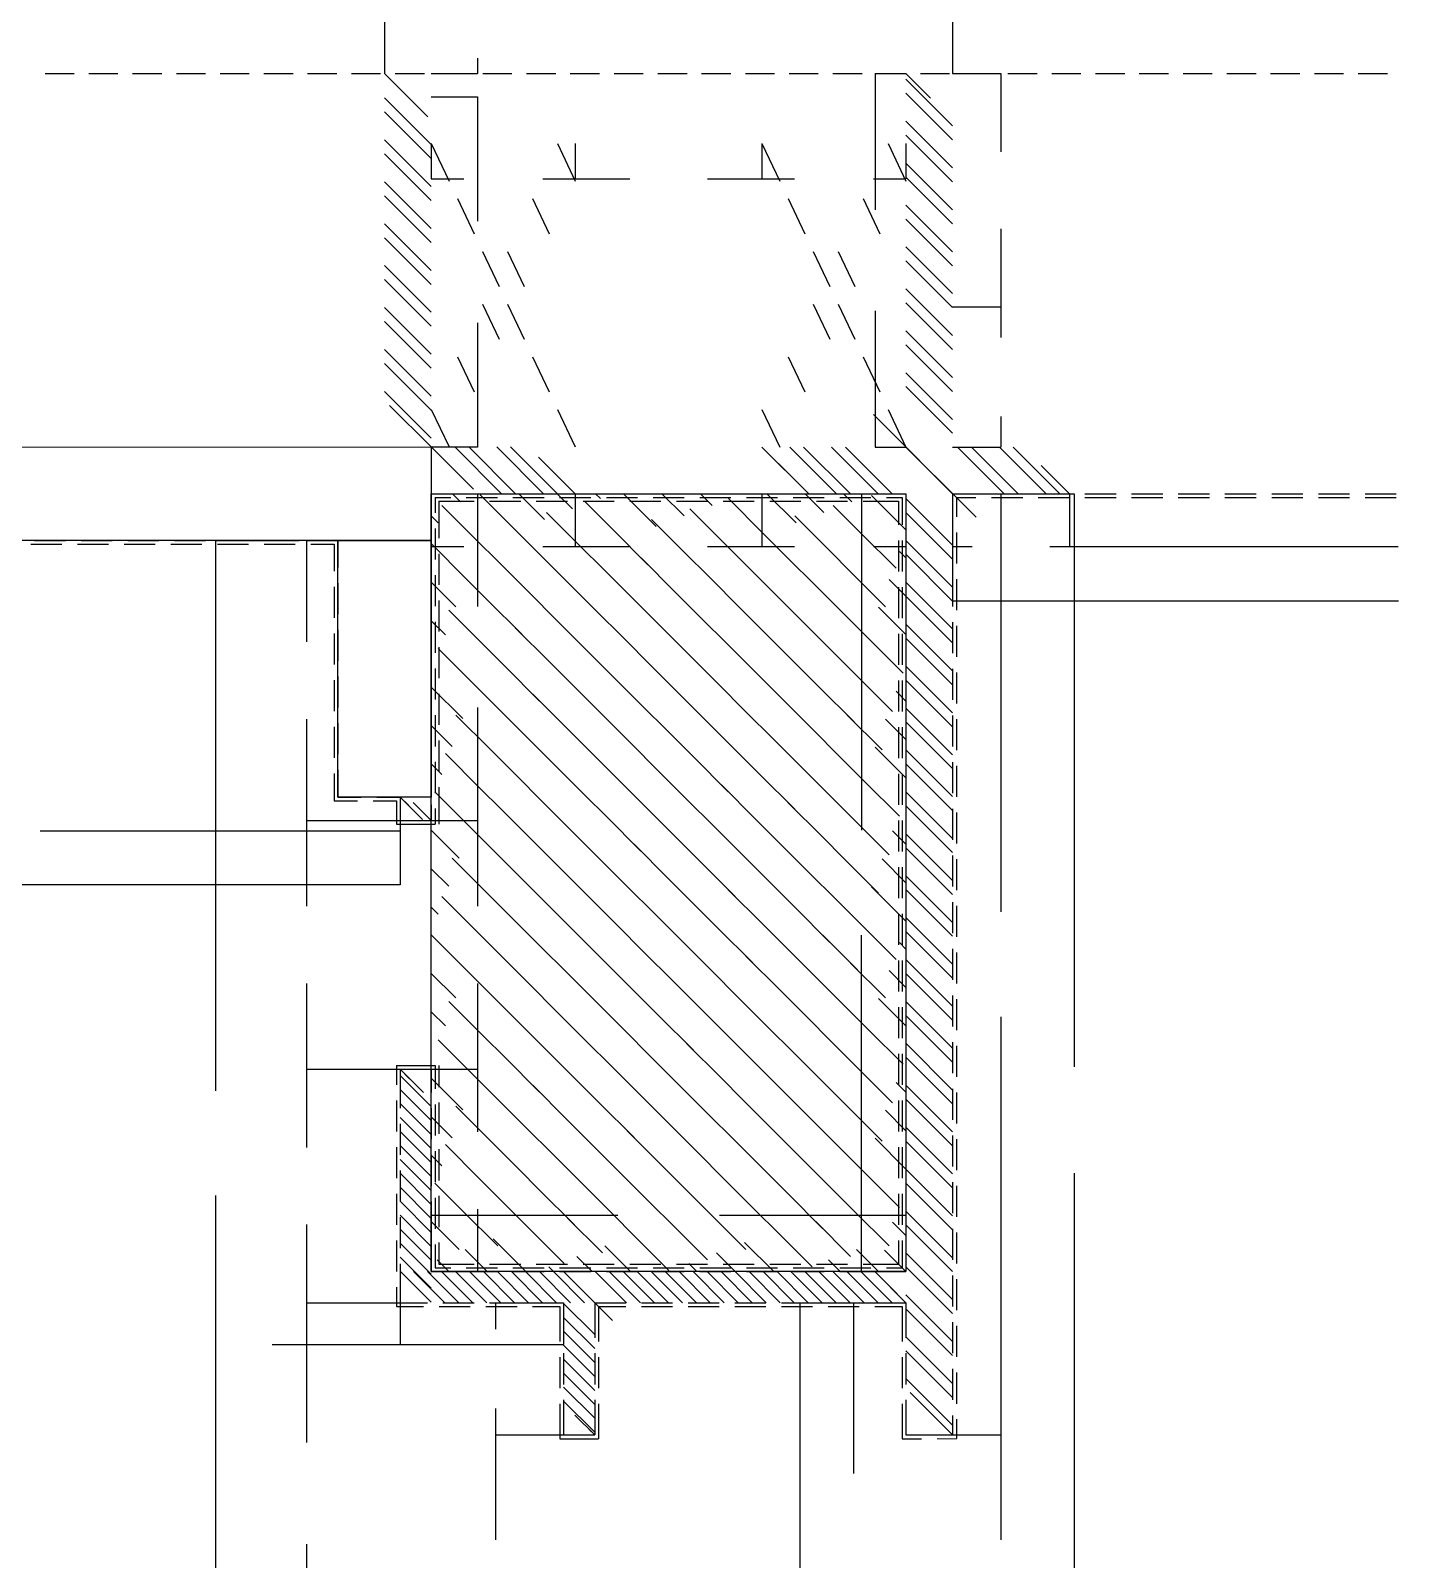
# Model space of a CAD drawing. Header units: metres. Extents: x -20.8 to 16.7, y -14.9 to 14.7.
# Drawn here: x -17.275 to -12.88, y 5.871 to 10.786 of the extents above; entities that cross this region are included whole.
import ezdxf

# ---------------------------------------------------------------- set-up
doc = ezdxf.new("R2010")
doc.units = ezdxf.units.M
doc.layers.add('CAD_PLAN_WALLS', color=8, linetype='Continuous')

msp = doc.modelspace()

# ---------------------------------------------------------------- linework, layer by layer
at = {"layer": 'CAD_PLAN_WALLS'}
for p, q in [((-16.1374, 14.5436), (-16.1375, 10.6475)), ((-16.1374, 14.5436), (-16.1375, 10.6475)), ((-14.312, 14.5436), (-14.3121, 10.6475)), ((-14.312, 14.5436), (-14.3121, 10.6475)), ((-15.8388, 10.6975), (-15.8388, 10.6475)), ((-17.2287, 10.6475), (-17.1349, 10.6475)), ((-17.088, 10.6475), (-16.9943, 10.6475)), ((-16.9474, 10.6475), (-16.8536, 10.6475)), ((-16.8067, 10.6475), (-16.7129, 10.6475)), ((-16.6661, 10.6475), (-16.5723, 10.6475)), ((-16.5254, 10.6475), (-16.4316, 10.6475)), ((-16.3848, 10.6475), (-16.291, 10.6475)), ((-16.2441, 10.6475), (-16.1503, 10.6475)), ((-16.1375, 10.6475), (-16.0439, 10.5539)), ((-16.1375, 10.6475), (-15.999, 10.5089)), ((-16.1034, 10.6475), (-16.0097, 10.6475)), ((-15.9875, 10.6475), (-15.8388, 10.6475)), ((-15.9628, 10.6475), (-15.869, 10.6475)), ((-15.8221, 10.6475), (-15.7284, 10.6475)), ((-15.6815, 10.6475), (-15.5877, 10.6475)), ((-15.5408, 10.6475), (-15.447, 10.6475)), ((-15.4002, 10.6475), (-15.3064, 10.6475)), ((-15.2595, 10.6475), (-15.1657, 10.6475)), ((-15.1188, 10.6474), (-15.0251, 10.6474)), ((-14.9782, 10.6474), (-14.8844, 10.6474)), ((-14.8375, 10.6474), (-14.7438, 10.6474)), ((-14.6969, 10.6474), (-14.6031, 10.6474)), ((-14.561, 10.6475), (-14.4622, 10.6475)), ((-14.5609, 10.6475), (-14.5609, 10.2099)), ((-14.5562, 10.6474), (-14.4625, 10.6474)), ((-14.4622, 10.6475), (-14.4286, 10.6139)), ((-14.4622, 10.6475), (-14.3837, 10.569)), ((-14.4622, 10.6293), (-14.3121, 10.4792)), ((-14.4156, 10.6474), (-14.3218, 10.6474)), ((-14.3121, 10.6475), (-14.1576, 10.6475)), ((-14.2749, 10.6474), (-14.1811, 10.6474)), ((-14.1576, 10.6475), (-14.1576, 10.3961)), ((-14.1343, 10.6474), (-14.0405, 10.6474)), ((-13.9936, 10.6474), (-13.8998, 10.6474)), ((-13.8529, 10.6474), (-13.7592, 10.6474)), ((-13.7123, 10.6474), (-13.6185, 10.6474)), ((-13.5716, 10.6474), (-13.4779, 10.6474)), ((-13.431, 10.6474), (-13.3372, 10.6474)), ((-13.2903, 10.6474), (-13.1965, 10.6474)), ((-13.1497, 10.6474), (-13.0559, 10.6474)), ((-13.009, 10.6474), (-12.9152, 10.6474)), ((-16.1375, 10.5692), (-15.9875, 10.4191)), ((-15.9875, 10.5725), (-15.8388, 10.5725)), ((-15.9875, 10.5725), (-15.8388, 10.5725)), ((-15.8388, 10.5726), (-15.8388, 10.1731)), ((-15.8388, 10.5725), (-15.8388, 10.5225)), ((-14.4622, 10.5843), (-14.3121, 10.4343)), ((-16.1375, 10.5242), (-15.9875, 10.3742)), ((-14.4622, 10.4945), (-14.3121, 10.3445)), ((-16.1375, 10.4344), (-15.9875, 10.2844)), ((-15.9875, 10.4225), (-15.9304, 10.302)), ((-15.9875, 10.4225), (-15.9875, 10.3096)), ((-15.5821, 10.4225), (-15.5249, 10.302)), ((-15.5249, 10.4225), (-15.5249, 10.3096)), ((-15.5249, 10.4225), (-15.5249, 10.3096)), ((-14.9248, 10.4225), (-14.8676, 10.302)), ((-14.9248, 10.4225), (-14.9248, 10.3095)), ((-14.9248, 10.4225), (-14.9248, 10.3095)), ((-14.5193, 10.4224), (-14.4622, 10.302)), ((-14.4622, 10.4496), (-14.3121, 10.2996)), ((-14.4622, 10.4224), (-14.4622, 10.3095)), ((-16.1375, 10.3895), (-15.9875, 10.2395)), ((-14.4622, 10.3598), (-14.3121, 10.2097)), ((-16.1375, 10.2997), (-15.9875, 10.1497)), ((-15.9876, 10.3096), (-15.8828, 10.3096)), ((-15.6296, 10.3096), (-15.5249, 10.3096)), ((-15.525, 10.3096), (-15.3493, 10.3096)), ((-15.1004, 10.3096), (-14.9247, 10.3096)), ((-14.9248, 10.3096), (-14.8201, 10.3096)), ((-14.5669, 10.3096), (-14.4621, 10.3096)), ((-14.4622, 10.3149), (-14.3121, 10.1648)), ((-16.1375, 10.2548), (-15.9875, 10.1047)), ((-15.9036, 10.2455), (-15.85, 10.1326)), ((-15.6624, 10.2455), (-15.6089, 10.1325)), ((-14.8408, 10.2455), (-14.7873, 10.1325)), ((-14.5997, 10.2455), (-14.5461, 10.1325)), ((-14.4622, 10.2251), (-14.3121, 10.075)), ((-14.4622, 10.1801), (-14.3121, 10.0301)), ((-16.1375, 10.165), (-15.9875, 10.0149)), ((-14.1576, 10.1487), (-14.1576, 9.8973)), ((-16.1375, 10.12), (-15.9875, 9.97)), ((-15.8232, 10.0761), (-15.7696, 9.9631)), ((-15.7428, 10.0761), (-15.6892, 9.9631)), ((-14.7605, 10.076), (-14.7069, 9.9631)), ((-14.6801, 10.076), (-14.6265, 9.9631)), ((-14.4622, 10.0903), (-14.3122, 9.9403)), ((-16.1376, 10.0302), (-15.9875, 9.8802)), ((-14.4622, 10.0454), (-14.3122, 9.8954)), ((-16.1376, 9.9853), (-15.9875, 9.8353)), ((-14.4622, 9.9556), (-14.3122, 9.8055)), ((-16.1376, 9.8955), (-15.9875, 9.7455)), ((-15.8232, 9.9066), (-15.7696, 9.7937)), ((-15.7428, 9.9066), (-15.6892, 9.7937)), ((-14.7605, 9.9066), (-14.7069, 9.7936)), ((-14.6801, 9.9066), (-14.6265, 9.7936)), ((-14.5609, 9.8848), (-14.561, 9.4472)), ((-14.4622, 9.9107), (-14.3122, 9.7606)), ((-14.3122, 9.8973), (-14.1576, 9.8973)), ((-14.3122, 9.8973), (-14.1576, 9.8973)), ((-14.1576, 9.8974), (-14.1576, 9.7987)), ((-16.1376, 9.8506), (-15.9875, 9.7005)), ((-15.8388, 9.8467), (-15.8388, 9.4472)), ((-14.4622, 9.8208), (-14.3122, 9.6708)), ((-16.1376, 9.7608), (-15.9875, 9.6107)), ((-15.9036, 9.7372), (-15.85, 9.6242)), ((-15.6625, 9.7372), (-15.6089, 9.6242)), ((-14.8408, 9.7372), (-14.7873, 9.6242)), ((-14.5997, 9.7372), (-14.5461, 9.6242)), ((-14.4622, 9.7759), (-14.3122, 9.6259)), ((-16.1376, 9.7158), (-15.9875, 9.5658)), ((-14.4622, 9.6861), (-14.3122, 9.5361)), ((-14.4622, 9.6412), (-14.3122, 9.4912)), ((-16.1376, 9.626), (-15.9875, 9.476)), ((-16.1214, 9.5811), (-15.9875, 9.4473)), ((-15.9875, 9.5677), (-15.9304, 9.4473)), ((-15.5821, 9.5677), (-15.5249, 9.4473)), ((-14.9248, 9.5677), (-14.8676, 9.4472)), ((-14.5663, 9.5514), (-14.3122, 9.2972)), ((-14.5193, 9.5677), (-14.4622, 9.4472)), ((-14.1577, 9.5458), (-14.1577, 9.4472)), ((-16.0315, 9.4913), (-15.9875, 9.4473)), ((-14.5214, 9.5065), (-14.3122, 9.2972)), ((-18.7381, 9.4473), (-15.9875, 9.4472)), ((-15.9875, 9.4473), (-15.8968, 9.3565)), ((-15.9875, 9.4473), (-15.8519, 9.3116)), ((-15.9875, 9.4473), (-15.8388, 9.4473)), ((-15.9875, 9.4472), (-15.9875, 9.1472)), ((-15.9121, 9.4473), (-15.7621, 9.2972)), ((-15.8672, 9.4473), (-15.7172, 9.2972)), ((-15.7774, 9.4473), (-15.6274, 9.2972)), ((-15.7325, 9.4473), (-15.5824, 9.2972)), ((-14.9248, 9.4472), (-14.8205, 9.343)), ((-14.9248, 9.4472), (-14.7756, 9.298)), ((-14.8358, 9.4472), (-14.6858, 9.2972)), ((-14.7909, 9.4472), (-14.6409, 9.2972)), ((-14.7011, 9.4472), (-14.5511, 9.2972)), ((-14.6562, 9.4472), (-14.5061, 9.2972)), ((-14.561, 9.4472), (-14.4622, 9.4472)), ((-14.4622, 9.4472), (-14.2816, 9.2666)), ((-14.4622, 9.4472), (-14.2367, 9.2217)), ((-14.3122, 9.4472), (-14.1576, 9.4472)), ((-14.2969, 9.4472), (-14.1469, 9.2972)), ((-14.252, 9.4472), (-14.1019, 9.2972)), ((-14.1621, 9.4472), (-14.0121, 9.2972)), ((-14.1172, 9.4472), (-13.9672, 9.2972)), ((-15.6426, 9.4149), (-15.5249, 9.2972)), ((-14.0274, 9.3875), (-13.9371, 9.2972)), ((-15.5977, 9.37), (-15.5249, 9.2972)), ((-13.9825, 9.3426), (-13.9371, 9.2972)), ((-15.9876, 6.7967), (-15.9875, 9.2972)), ((-15.9875, 9.2972), (-15.9875, 9.2472)), ((-15.9875, 9.2972), (-15.925, 9.2972)), ((-15.9875, 9.2972), (-15.9875, 9.1274)), ((-15.9875, 9.2972), (-15.8388, 9.2972)), ((-15.9875, 9.2972), (-14.4622, 9.2972)), ((-15.9199, 9.2972), (-15.8934, 9.2706)), ((-15.875, 9.2972), (-15.775, 9.2972)), ((-15.8388, 9.2973), (-15.8389, 8.9347)), ((-15.8301, 9.2931), (-15.7178, 9.1808)), ((-15.725, 9.2972), (-15.625, 9.2972)), ((-15.7066, 9.2972), (-15.6239, 9.2145)), ((-15.5831, 9.2972), (-15.5341, 9.2482)), ((-15.575, 9.2972), (-15.4749, 9.2972)), ((-15.5249, 9.2972), (-15.5249, 9.1274)), ((-15.5249, 9.2972), (-15.5249, 9.1274)), ((-15.4596, 9.2972), (-15.4442, 9.2819)), ((-15.4249, 9.2972), (-15.3249, 9.2972)), ((-15.3698, 9.2972), (-15.2646, 9.192)), ((-15.2749, 9.2972), (-15.1749, 9.2972)), ((-15.2463, 9.2972), (-15.1748, 9.2257)), ((-15.1249, 9.2972), (-15.0248, 9.2972)), ((-15.1228, 9.2972), (-15.085, 9.2594)), ((-14.9748, 9.2972), (-14.8748, 9.2972)), ((-14.9248, 9.2972), (-14.9248, 9.1274)), ((-14.9248, 9.2972), (-14.9248, 9.1274)), ((-14.9094, 9.2972), (-14.8155, 9.2033)), ((-14.8248, 9.2972), (-14.7248, 9.2972)), ((-14.7859, 9.2972), (-14.7257, 9.2369)), ((-14.6748, 9.2972), (-14.5747, 9.2972)), ((-14.6624, 9.2972), (-14.6358, 9.2706)), ((-14.6056, 9.2972), (-14.4622, 9.2972)), ((-14.6055, 9.2972), (-14.6055, 8.2158)), ((-14.5726, 9.2912), (-14.4622, 9.1808)), ((-14.5247, 9.2972), (-14.4622, 9.2972)), ((-14.4622, 9.2972), (-14.4623, 6.7966)), ((-14.4622, 9.2972), (-14.4622, 9.1972)), ((-14.4622, 9.2972), (-14.4622, 9.1274)), ((-14.3122, 9.2972), (-14.3122, 9.2347)), ((-14.3122, 9.2972), (-14.2372, 9.2972)), ((-14.3122, 9.2972), (-14.3122, 8.9524)), ((-14.3122, 9.2972), (-14.3122, 9.1274)), ((-14.3122, 9.2972), (-14.1576, 9.2972)), ((-14.3122, 9.2972), (-13.9212, 9.2972)), ((-14.1871, 9.2972), (-14.0871, 9.2972)), ((-14.1577, 9.2972), (-14.1577, 7.9528)), ((-14.0371, 9.2972), (-13.9371, 9.2972)), ((-13.9371, 9.2972), (-13.9371, 9.1274)), ((-13.9371, 9.2972), (-13.9371, 9.1274)), ((-13.9213, 9.2972), (-13.9213, 7.455)), ((-13.8871, 9.2972), (-13.7871, 9.2972)), ((-13.737, 9.2972), (-13.637, 9.2972)), ((-13.587, 9.2972), (-13.487, 9.2972)), ((-13.437, 9.2972), (-13.337, 9.2972)), ((-13.2869, 9.2972), (-13.1869, 9.2972)), ((-13.1369, 9.2972), (-13.0369, 9.2972)), ((-12.9869, 9.2972), (-12.8869, 9.2972)), ((-15.9755, 9.2852), (-15.9755, 9.2352)), ((-15.9755, 9.2852), (-15.925, 9.2852)), ((-15.9755, 9.2852), (-15.925, 9.2852)), ((-15.9755, 9.2852), (-15.9755, 9.2352)), ((-15.9635, 9.2732), (-15.85, 9.2732)), ((-15.9635, 9.2732), (-15.9635, 9.1542)), ((-15.9536, 9.2594), (-15.8413, 9.1471)), ((-15.875, 9.2852), (-15.775, 9.2852)), ((-15.875, 9.2852), (-15.775, 9.2852)), ((-15.8, 9.2732), (-15.7, 9.2732)), ((-15.725, 9.2852), (-15.625, 9.2852)), ((-15.725, 9.2852), (-15.625, 9.2852)), ((-15.65, 9.2732), (-15.5499, 9.2732)), ((-15.575, 9.2852), (-15.4749, 9.2852)), ((-15.575, 9.2852), (-15.4749, 9.2852)), ((-15.4999, 9.2732), (-15.3999, 9.2732)), ((-15.4933, 9.2706), (-15.381, 9.1584)), ((-15.4249, 9.2852), (-15.3249, 9.2852)), ((-15.4249, 9.2852), (-15.3249, 9.2852)), ((-15.3499, 9.2732), (-15.2499, 9.2732)), ((-15.2749, 9.2852), (-15.1749, 9.2852)), ((-15.2749, 9.2852), (-15.1749, 9.2852)), ((-15.1999, 9.2732), (-15.0998, 9.2732)), ((-15.1565, 9.2482), (-15.0442, 9.1359)), ((-15.1249, 9.2852), (-15.0248, 9.2852)), ((-15.1249, 9.2852), (-15.0248, 9.2852)), ((-15.0498, 9.2732), (-14.9498, 9.2732)), ((-15.0329, 9.2819), (-14.9207, 9.1696)), ((-14.9748, 9.2852), (-14.8748, 9.2852)), ((-14.9748, 9.2852), (-14.8748, 9.2852)), ((-14.8998, 9.2732), (-14.7998, 9.2732)), ((-14.8248, 9.2852), (-14.7248, 9.2852)), ((-14.8248, 9.2852), (-14.7248, 9.2852)), ((-14.7498, 9.2732), (-14.6497, 9.2732)), ((-14.6961, 9.2594), (-14.5838, 9.1471)), ((-14.6748, 9.2852), (-14.5747, 9.2852)), ((-14.6748, 9.2852), (-14.5747, 9.2852)), ((-14.5997, 9.2732), (-14.4862, 9.2732)), ((-14.5247, 9.2852), (-14.4742, 9.2852)), ((-14.5247, 9.2852), (-14.4742, 9.2852)), ((-14.4862, 9.2732), (-14.4862, 9.1972)), ((-14.4742, 9.2852), (-14.4742, 9.1972)), ((-14.4742, 9.2852), (-14.4742, 9.1972)), ((-14.4622, 9.2819), (-14.3122, 9.1319)), ((-14.3002, 9.2852), (-14.2372, 9.2852)), ((-14.3002, 9.2852), (-14.3002, 9.2228)), ((-14.1871, 9.2852), (-14.0871, 9.2852)), ((-14.0371, 9.2852), (-13.9371, 9.2852)), ((-13.8871, 9.2852), (-13.7871, 9.2852)), ((-13.737, 9.2852), (-13.637, 9.2852)), ((-13.587, 9.2852), (-13.487, 9.2852)), ((-13.437, 9.2852), (-13.337, 9.2852)), ((-13.2869, 9.2852), (-13.1869, 9.2852)), ((-13.1369, 9.2852), (-13.0369, 9.2852)), ((-12.9869, 9.2852), (-12.8869, 9.2851)), ((-15.9875, 9.2257), (-15.9649, 9.2031)), ((-15.9875, 9.1972), (-15.9875, 9.0972)), ((-15.7403, 9.2033), (-15.628, 9.091)), ((-15.6168, 9.237), (-15.5045, 9.1247)), ((-15.28, 9.2145), (-15.1677, 9.1022)), ((-14.9431, 9.192), (-14.8308, 9.0797)), ((-14.8196, 9.2257), (-14.7073, 9.1134)), ((-14.4622, 9.237), (-14.3122, 9.087)), ((-15.9875, 9.1472), (-18.7381, 9.1472)), ((-17.2628, 9.1472), (-17.1628, 9.1472)), ((-17.1128, 9.1472), (-17.0128, 9.1472)), ((-16.9628, 9.1472), (-16.8627, 9.1472)), ((-16.8127, 9.1472), (-16.7127, 9.1472)), ((-16.6806, 9.1472), (-16.4876, 9.1472)), ((-16.6805, 9.1472), (-16.6806, 7.3777)), ((-16.6627, 9.1472), (-16.5627, 9.1472)), ((-16.5127, 9.1472), (-16.4126, 9.1472)), ((-16.3889, 9.1473), (-16.3889, 8.8213)), ((-16.3889, 9.1472), (-16.2876, 9.1472)), ((-16.3626, 9.1472), (-16.2876, 9.1472)), ((-16.2876, 9.1472), (-16.2876, 9.0597)), ((-16.2876, 9.1472), (-15.9875, 9.1472)), ((-16.2876, 8.322), (-16.2876, 9.1472)), ((-15.9875, 9.1472), (-15.9876, 8.322)), ((-15.9755, 9.1852), (-15.9755, 9.0852)), ((-15.9755, 9.1852), (-15.9755, 9.0852)), ((-15.8638, 9.1696), (-15.7515, 9.0573)), ((-15.527, 9.1471), (-15.4147, 9.0348)), ((-15.4035, 9.1808), (-15.2912, 9.0685)), ((-15.0666, 9.1583), (-14.9544, 9.0461)), ((-14.6063, 9.1696), (-14.494, 9.0573)), ((-14.4862, 9.1472), (-14.4862, 9.0471)), ((-14.4742, 9.1472), (-14.4742, 9.0471)), ((-14.4742, 9.1472), (-14.4742, 9.0471)), ((-14.4622, 9.1472), (-14.4622, 9.0471)), ((-14.4622, 9.1472), (-14.3122, 8.9971)), ((-14.3122, 9.1847), (-14.3122, 9.0846)), ((-14.3002, 9.1728), (-14.3002, 9.0727)), ((-17.2748, 9.1352), (-17.1748, 9.1352)), ((-17.1248, 9.1352), (-17.0248, 9.1352)), ((-16.9748, 9.1352), (-16.8747, 9.1352)), ((-16.8247, 9.1352), (-16.7247, 9.1352)), ((-16.6747, 9.1352), (-16.5747, 9.1352)), ((-16.5247, 9.1352), (-16.4246, 9.1352)), ((-16.3746, 9.1352), (-16.2996, 9.1352)), ((-16.2996, 9.1352), (-16.2996, 9.0477)), ((-15.9876, 9.1275), (-15.8829, 9.1275)), ((-15.9873, 9.1359), (-15.875, 9.0236)), ((-15.9635, 9.1042), (-15.9635, 9.0042)), ((-15.6505, 9.1134), (-15.5382, 9.0012)), ((-15.6296, 9.1275), (-15.5249, 9.1275)), ((-15.525, 9.1275), (-15.3493, 9.1275)), ((-15.1901, 9.1247), (-15.0779, 9.0124)), ((-15.1004, 9.1275), (-14.9248, 9.1275)), ((-14.9249, 9.1275), (-14.8201, 9.1275)), ((-14.8533, 9.1022), (-14.741, 8.9899)), ((-14.7298, 9.1359), (-14.6175, 9.0236)), ((-14.5669, 9.1275), (-14.4622, 9.1275)), ((-14.4828, 9.1115), (-14.4622, 9.091)), ((-14.4622, 9.1023), (-14.3122, 8.9522)), ((-14.3122, 9.1275), (-14.2494, 9.1275)), ((-13.9999, 9.1275), (-13.937, 9.1274)), ((-13.9371, 9.1274), (-12.8807, 9.1274)), ((-15.9875, 9.0472), (-15.9876, 8.9472)), ((-15.8975, 9.0461), (-15.7852, 8.9338)), ((-15.774, 9.0798), (-15.6617, 8.9675)), ((-15.4372, 9.0573), (-15.3249, 8.945)), ((-15.3136, 9.091), (-15.2014, 8.9787)), ((-14.9768, 9.0685), (-14.8645, 8.9562)), ((-14.64, 9.0461), (-14.5277, 8.9338)), ((-16.2996, 8.9977), (-16.2996, 8.8977)), ((-16.2876, 9.0097), (-16.2876, 8.9097)), ((-15.9875, 9.0124), (-15.9087, 8.9336)), ((-15.9755, 9.0352), (-15.9755, 8.9351)), ((-15.9755, 9.0352), (-15.9755, 8.9351)), ((-15.5607, 9.0236), (-15.4484, 8.9113)), ((-15.2238, 9.0012), (-15.1115, 8.8889)), ((-15.1003, 9.0348), (-14.988, 8.9226)), ((-14.7635, 9.0124), (-14.6512, 8.9001)), ((-14.5165, 9.0217), (-14.4622, 8.9675)), ((-14.4862, 8.9971), (-14.4862, 8.8971)), ((-14.4742, 8.9971), (-14.4742, 8.8971)), ((-14.4742, 8.9971), (-14.4742, 8.8971)), ((-14.4622, 9.0124), (-14.3122, 8.8624)), ((-14.4622, 8.9971), (-14.4622, 8.8971)), ((-14.3122, 9.0346), (-14.3122, 8.9346)), ((-14.3002, 9.0227), (-14.3002, 8.9227)), ((-15.9635, 8.9541), (-15.9635, 8.8541)), ((-15.8077, 8.9563), (-15.6954, 8.844)), ((-15.6842, 8.9899), (-15.5719, 8.8777)), ((-15.3473, 8.9675), (-15.2351, 8.8552)), ((-15.0105, 8.945), (-14.8982, 8.8327)), ((-14.887, 8.9787), (-14.7747, 8.8664)), ((-14.4622, 8.9675), (-14.3122, 8.8175)), ((-14.3122, 8.9525), (-12.8797, 8.9525)), ((-15.9876, 8.8971), (-15.9876, 8.7971)), ((-15.9312, 8.9226), (-15.8189, 8.8103)), ((-15.5943, 8.9001), (-15.4821, 8.7878)), ((-15.4708, 8.9338), (-15.3586, 8.8215)), ((-15.134, 8.9113), (-15.0217, 8.7991)), ((-14.6737, 8.9226), (-14.5614, 8.8103)), ((-14.5502, 8.9319), (-14.4622, 8.844)), ((-16.2996, 8.8476), (-16.2996, 8.7476)), ((-16.2876, 8.8597), (-16.2876, 8.7596)), ((-15.9875, 8.8889), (-15.9424, 8.8438)), ((-15.9756, 8.8851), (-15.9756, 8.7851)), ((-15.9756, 8.8851), (-15.9756, 8.7851)), ((-15.7179, 8.8664), (-15.6056, 8.7542)), ((-15.2575, 8.8777), (-15.1452, 8.7654)), ((-14.9207, 8.8552), (-14.8084, 8.7429)), ((-14.7972, 8.8889), (-14.6849, 8.7766)), ((-14.4862, 8.8471), (-14.4862, 8.7471)), ((-14.4742, 8.8471), (-14.4742, 8.7471)), ((-14.4742, 8.8471), (-14.4742, 8.7471)), ((-14.4622, 8.8777), (-14.3122, 8.7277)), ((-14.4622, 8.8471), (-14.4622, 8.7471)), ((-14.3122, 8.8846), (-14.3122, 8.7846)), ((-14.3002, 8.8727), (-14.3002, 8.7727)), ((-15.9649, 8.7991), (-15.8526, 8.6868)), ((-15.9636, 8.8041), (-15.9636, 8.7041)), ((-15.8414, 8.8328), (-15.7291, 8.7205)), ((-15.5045, 8.8103), (-15.3922, 8.698)), ((-15.381, 8.844), (-15.2687, 8.7317)), ((-15.0442, 8.8215), (-14.9319, 8.7092)), ((-14.7074, 8.799), (-14.5951, 8.6868)), ((-14.5838, 8.8327), (-14.4716, 8.7204)), ((-14.4622, 8.8328), (-14.3122, 8.6828)), ((-15.628, 8.7766), (-15.5158, 8.6643)), ((-15.2912, 8.7542), (-15.1789, 8.6419)), ((-15.1677, 8.7878), (-15.0554, 8.6756)), ((-14.8309, 8.7654), (-14.7186, 8.6531)), ((-16.2876, 8.7096), (-16.2876, 8.6096)), ((-15.9876, 8.7471), (-15.9876, 8.6471)), ((-15.9756, 8.7351), (-15.9756, 8.6351)), ((-15.9756, 8.7351), (-15.9756, 8.6351)), ((-15.875, 8.7093), (-15.7628, 8.597)), ((-15.7515, 8.7429), (-15.6393, 8.6307)), ((-15.4147, 8.7205), (-15.3024, 8.6082)), ((-14.9544, 8.7317), (-14.8421, 8.6194)), ((-14.6175, 8.7092), (-14.5053, 8.5969)), ((-14.4622, 8.743), (-14.3122, 8.5929)), ((-14.3122, 8.7346), (-14.3122, 8.6345)), ((-14.3002, 8.7227), (-14.3002, 8.6226)), ((-16.2996, 8.6976), (-16.2996, 8.5976)), ((-15.9876, 8.6756), (-15.8863, 8.5743)), ((-15.9636, 8.6541), (-15.9636, 8.5541)), ((-15.6617, 8.6531), (-15.5494, 8.5408)), ((-15.5382, 8.6868), (-15.4259, 8.5745)), ((-15.2014, 8.6643), (-15.0891, 8.552)), ((-15.0779, 8.698), (-14.9656, 8.5857)), ((-14.741, 8.6755), (-14.6288, 8.5633)), ((-14.494, 8.6624), (-14.4622, 8.6306)), ((-14.4862, 8.6971), (-14.4862, 8.597)), ((-14.4742, 8.6971), (-14.4742, 8.597)), ((-14.4742, 8.6971), (-14.4742, 8.597)), ((-14.4622, 8.6981), (-14.3122, 8.548)), ((-14.4622, 8.6971), (-14.4622, 8.597)), ((-15.8389, 8.6095), (-15.8389, 8.2469)), ((-15.7852, 8.6194), (-15.6729, 8.5072)), ((-15.3249, 8.6306), (-15.2126, 8.5184)), ((-14.9881, 8.6082), (-14.8758, 8.4959)), ((-14.8645, 8.6419), (-14.7523, 8.5296)), ((-14.4622, 8.6082), (-14.3122, 8.4582)), ((-16.3889, 8.5729), (-16.3889, 8.247)), ((-16.2876, 8.5596), (-16.2876, 8.4596)), ((-15.9876, 8.5971), (-15.9876, 8.4971)), ((-15.9876, 8.5521), (-15.92, 8.4845)), ((-15.9756, 8.5851), (-15.9756, 8.485)), ((-15.9756, 8.5851), (-15.9756, 8.485)), ((-15.9087, 8.5857), (-15.7965, 8.4735)), ((-15.5719, 8.5633), (-15.4596, 8.451)), ((-15.4484, 8.597), (-15.3361, 8.4847)), ((-15.1116, 8.5745), (-14.9993, 8.4622)), ((-14.7747, 8.552), (-14.6624, 8.4398)), ((-14.6512, 8.5857), (-14.5389, 8.4734)), ((-14.5277, 8.5726), (-14.4622, 8.5071)), ((-14.4622, 8.5633), (-14.3122, 8.4133)), ((-14.3122, 8.5845), (-14.3122, 8.4845)), ((-14.3002, 8.5726), (-14.3002, 8.4726)), ((-16.2996, 8.5476), (-16.2996, 8.4476)), ((-15.9636, 8.5041), (-15.9636, 8.404)), ((-15.6954, 8.5296), (-15.5831, 8.4173)), ((-15.3586, 8.5071), (-15.2463, 8.3949)), ((-15.2351, 8.5408), (-15.1228, 8.4285)), ((-14.8982, 8.5184), (-14.786, 8.4061)), ((-14.4862, 8.547), (-14.4862, 8.447)), ((-14.4742, 8.547), (-14.4742, 8.447)), ((-14.4742, 8.547), (-14.4742, 8.447)), ((-14.4622, 8.547), (-14.4622, 8.447)), ((-15.9424, 8.4622), (-15.8301, 8.35)), ((-15.8189, 8.4959), (-15.7066, 8.3836)), ((-15.4821, 8.4735), (-15.3698, 8.3612)), ((-15.0217, 8.4847), (-14.9095, 8.3724)), ((-14.6849, 8.4622), (-14.5726, 8.3499)), ((-14.5614, 8.4828), (-14.4622, 8.3836)), ((-14.4622, 8.4735), (-14.3122, 8.3235)), ((-16.2876, 8.4096), (-16.2876, 8.322)), ((-15.9876, 8.447), (-15.9876, 8.347)), ((-15.9876, 8.4286), (-15.9536, 8.3946)), ((-15.9756, 8.435), (-15.9756, 8.335)), ((-15.9756, 8.435), (-15.9756, 8.335)), ((-15.7291, 8.4061), (-15.6168, 8.2938)), ((-15.6056, 8.4398), (-15.4933, 8.3275)), ((-15.2687, 8.4173), (-15.1565, 8.305)), ((-15.1452, 8.451), (-15.033, 8.3387)), ((-14.8084, 8.4285), (-14.6961, 8.3163)), ((-14.4622, 8.4286), (-14.3122, 8.2786)), ((-14.3122, 8.4345), (-14.3122, 8.3345)), ((-14.3002, 8.4226), (-14.3002, 8.3226)), ((-16.2996, 8.3976), (-16.2996, 8.31)), ((-15.8526, 8.3724), (-15.7403, 8.2601)), ((-15.3923, 8.3836), (-15.28, 8.2714)), ((-15.0554, 8.3612), (-14.9431, 8.2489)), ((-14.9319, 8.3949), (-14.8196, 8.2826)), ((-14.5951, 8.3724), (-14.4828, 8.2601)), ((-14.4862, 8.397), (-14.4862, 8.297)), ((-14.4742, 8.397), (-14.4742, 8.297)), ((-14.4742, 8.397), (-14.4742, 8.297)), ((-14.4622, 8.397), (-14.4622, 8.297)), ((-16.2996, 8.31), (-16.2246, 8.31)), ((-16.2876, 8.322), (-16.2126, 8.322)), ((-15.9876, 8.322), (-16.2876, 8.322)), ((-16.1746, 8.31), (-16.0996, 8.31)), ((-16.1626, 8.322), (-16.0876, 8.322)), ((-16.0996, 8.31), (-16.0996, 8.235)), ((-16.0876, 8.322), (-16.0876, 8.247)), ((-16.0876, 8.322), (-16.0876, 8.2135)), ((-16.0876, 8.322), (-16.0876, 8.0403)), ((-16.0876, 8.322), (-16.0602, 8.2946)), ((-16.0876, 8.322), (-16.0153, 8.2497)), ((-15.9761, 8.3387), (-15.8638, 8.2265)), ((-15.9636, 8.354), (-15.9636, 8.235)), ((-15.6393, 8.3163), (-15.527, 8.204)), ((-15.5158, 8.35), (-15.4035, 8.2377)), ((-15.1789, 8.3275), (-15.0667, 8.2152)), ((-14.7186, 8.3387), (-14.6063, 8.2264)), ((-14.4622, 8.3388), (-14.3122, 8.1887)), ((-16.0454, 8.3048), (-15.9876, 8.247)), ((-15.9876, 8.297), (-15.9876, 8.247)), ((-15.9756, 8.285), (-15.9756, 8.235)), ((-15.9756, 8.285), (-15.9756, 8.235)), ((-15.7628, 8.2826), (-15.6505, 8.1703)), ((-15.4259, 8.2601), (-15.3137, 8.1479)), ((-15.3024, 8.2938), (-15.1902, 8.1815)), ((-14.9656, 8.2713), (-14.8533, 8.1591)), ((-14.8421, 8.305), (-14.7298, 8.1927)), ((-14.4622, 8.2939), (-14.3122, 8.1438)), ((-14.3122, 8.2845), (-14.3122, 8.1844)), ((-14.3002, 8.2726), (-14.3002, 8.1725)), ((-17.244, 8.2136), (-16.0875, 8.2135)), ((-16.389, 8.247), (-16.1376, 8.247)), ((-16.389, 8.247), (-16.0876, 8.247)), ((-16.3889, 8.2471), (-16.3889, 7.9712)), ((-16.0996, 8.235), (-15.9756, 8.235)), ((-16.0876, 8.247), (-15.9876, 8.247)), ((-15.9876, 8.247), (-15.8388, 8.247)), ((-15.9876, 8.247), (-15.8388, 8.247)), ((-15.9876, 8.2152), (-15.8975, 8.1252)), ((-15.8863, 8.2489), (-15.774, 8.1366)), ((-15.8389, 8.247), (-15.8389, 7.9711)), ((-15.5494, 8.2265), (-15.4372, 8.1142)), ((-15.0891, 8.2377), (-14.9768, 8.1254)), ((-14.7523, 8.2152), (-14.64, 8.1029)), ((-14.6288, 8.2489), (-14.5165, 8.1366)), ((-14.5053, 8.2133), (-14.4622, 8.1703)), ((-14.4862, 8.247), (-14.4862, 8.1469)), ((-14.4742, 8.247), (-14.4742, 8.1469)), ((-14.4742, 8.247), (-14.4742, 8.1469)), ((-14.4622, 8.247), (-14.4622, 8.1469)), ((-15.7965, 8.1591), (-15.6842, 8.0468)), ((-15.673, 8.1928), (-15.5607, 8.0805)), ((-15.3361, 8.1703), (-15.2238, 8.058)), ((-15.2126, 8.204), (-15.1003, 8.0917)), ((-14.8758, 8.1815), (-14.7635, 8.0692)), ((-14.4622, 8.204), (-14.3122, 8.054)), ((-14.4622, 8.1591), (-14.3122, 8.0091)), ((-15.92, 8.1254), (-15.8077, 8.0131)), ((-15.4596, 8.1366), (-15.3474, 8.0243)), ((-15.1228, 8.1142), (-15.0105, 8.0019)), ((-14.9993, 8.1478), (-14.887, 8.0356)), ((-14.6625, 8.1254), (-14.5502, 8.0131)), ((-14.5389, 8.1235), (-14.4622, 8.0468)), ((-14.3122, 8.1344), (-14.3122, 8.0344)), ((-14.3002, 8.1225), (-14.3002, 8.0225)), ((-15.9876, 8.0917), (-15.9312, 8.0354)), ((-15.7066, 8.0693), (-15.5944, 7.957)), ((-15.5831, 8.1029), (-15.4709, 7.9907)), ((-15.2463, 8.0805), (-15.134, 7.9682)), ((-14.786, 8.0917), (-14.6737, 7.9794)), ((-14.4862, 8.0969), (-14.4862, 7.9969)), ((-14.4742, 8.0969), (-14.4742, 7.9969)), ((-14.4742, 8.0969), (-14.4742, 7.9969)), ((-14.4622, 8.0969), (-14.4622, 7.9969)), ((-14.4622, 8.0693), (-14.3122, 7.9193)), ((-17.5451, 8.0404), (-16.0875, 8.0404)), ((-15.8301, 8.0356), (-15.7179, 7.9233)), ((-15.4933, 8.0131), (-15.381, 7.9008)), ((-15.3698, 8.0468), (-15.2575, 7.9345)), ((-15.033, 8.0243), (-14.9207, 7.9121)), ((-14.9095, 8.058), (-14.7972, 7.9457)), ((-14.5726, 8.0337), (-14.4622, 7.9233)), ((-14.4622, 8.0244), (-14.3122, 7.8744)), ((-15.9876, 7.9682), (-15.9649, 7.9455)), ((-15.9537, 8.0019), (-15.8414, 7.8896)), ((-15.6168, 7.9794), (-15.5045, 7.8672)), ((-15.1565, 7.9907), (-15.0442, 7.8784)), ((-14.8196, 7.9682), (-14.7074, 7.8559)), ((-14.6961, 8.0019), (-14.5839, 7.8896)), ((-14.3122, 7.9844), (-14.3122, 7.8844)), ((-14.3002, 7.9725), (-14.3002, 7.8725)), ((-15.8638, 7.9121), (-15.7516, 7.7998)), ((-15.7403, 7.9458), (-15.6281, 7.8335)), ((-15.4035, 7.9233), (-15.2912, 7.811)), ((-15.28, 7.957), (-15.1677, 7.8447)), ((-14.9432, 7.9345), (-14.8309, 7.8222)), ((-14.4862, 7.9469), (-14.4862, 7.8469)), ((-14.4742, 7.9469), (-14.4742, 7.8469)), ((-14.4742, 7.9469), (-14.4742, 7.8469)), ((-14.4622, 7.9469), (-14.4622, 7.8469)), ((-14.4622, 7.9346), (-14.3122, 7.7845)), ((-15.9873, 7.8784), (-15.8751, 7.7661)), ((-15.527, 7.8896), (-15.4147, 7.7773)), ((-15.1902, 7.8672), (-15.0779, 7.7549)), ((-15.0667, 7.9008), (-14.9544, 7.7886)), ((-14.7298, 7.8784), (-14.6176, 7.7661)), ((-14.6063, 7.9121), (-14.494, 7.7998)), ((-14.6056, 7.8781), (-14.6056, 6.7966)), ((-14.4622, 7.8897), (-14.3122, 7.7396)), ((-15.774, 7.8223), (-15.6617, 7.71)), ((-15.6505, 7.8559), (-15.5382, 7.7437)), ((-15.3137, 7.8335), (-15.2014, 7.7212)), ((-14.8533, 7.8447), (-14.7411, 7.7324)), ((-14.4828, 7.854), (-14.4622, 7.8335)), ((-14.3122, 7.8344), (-14.3122, 7.7343)), ((-14.3002, 7.8225), (-14.3002, 7.7224)), ((-15.8975, 7.7886), (-15.7852, 7.6763)), ((-15.5607, 7.7661), (-15.4484, 7.6538)), ((-15.4372, 7.7998), (-15.3249, 7.6875)), ((-15.1003, 7.7773), (-14.9881, 7.665)), ((-14.9768, 7.811), (-14.8646, 7.6987)), ((-14.64, 7.7885), (-14.5277, 7.6763)), ((-14.4862, 7.7969), (-14.4862, 7.6968)), ((-14.4742, 7.7969), (-14.4742, 7.6968)), ((-14.4742, 7.7969), (-14.4742, 7.6968)), ((-14.4622, 7.7998), (-14.3122, 7.6498)), ((-14.4622, 7.7969), (-14.4622, 7.6968)), ((-16.3889, 7.7227), (-16.3889, 7.4468)), ((-15.9876, 7.7549), (-15.9088, 7.6761)), ((-15.8389, 7.7227), (-15.8389, 7.4468)), ((-15.6842, 7.7324), (-15.5719, 7.6202)), ((-15.2239, 7.7436), (-15.1116, 7.6314)), ((-14.887, 7.7212), (-14.7747, 7.6089)), ((-14.7635, 7.7549), (-14.6512, 7.6426)), ((-14.5165, 7.7642), (-14.4622, 7.7099)), ((-14.4622, 7.7549), (-14.3122, 7.6049)), ((-15.8077, 7.6988), (-15.6954, 7.5865)), ((-15.4709, 7.6763), (-15.3586, 7.564)), ((-15.3474, 7.71), (-15.2351, 7.5977)), ((-15.0105, 7.6875), (-14.8983, 7.5752)), ((-14.5502, 7.6744), (-14.4622, 7.5864)), ((-14.3122, 7.6843), (-14.3122, 7.5843)), ((-14.3002, 7.6724), (-14.3002, 7.5724)), ((-15.9876, 7.6314), (-15.9424, 7.5862)), ((-15.9312, 7.6651), (-15.8189, 7.5528)), ((-15.5944, 7.6426), (-15.4821, 7.5303)), ((-15.2575, 7.6201), (-15.1453, 7.5079)), ((-15.134, 7.6538), (-15.0218, 7.5415)), ((-14.7972, 7.6314), (-14.6849, 7.5191)), ((-14.6737, 7.665), (-14.5614, 7.5528)), ((-14.4862, 7.6468), (-14.4862, 7.5468)), ((-14.4742, 7.6468), (-14.4742, 7.5468)), ((-14.4742, 7.6468), (-14.4742, 7.5468)), ((-14.4622, 7.6651), (-14.3122, 7.5151)), ((-14.4622, 7.6468), (-14.4622, 7.5468)), ((-14.4622, 7.6202), (-14.3122, 7.4702)), ((-15.8414, 7.5752), (-15.7291, 7.463)), ((-15.7179, 7.6089), (-15.6056, 7.4966)), ((-15.381, 7.5865), (-15.2688, 7.4742)), ((-14.9207, 7.5977), (-14.8084, 7.4854)), ((-14.5839, 7.5752), (-14.4716, 7.4629)), ((-14.1577, 7.6159), (-14.1577, 6.2715)), ((-15.9649, 7.5416), (-15.8526, 7.4293)), ((-15.6281, 7.5191), (-15.5158, 7.4068)), ((-15.5046, 7.5528), (-15.3923, 7.4405)), ((-15.1677, 7.5303), (-15.0554, 7.418)), ((-15.0442, 7.564), (-14.9319, 7.4517)), ((-14.7074, 7.5415), (-14.5951, 7.4293)), ((-14.4622, 7.5304), (-14.3122, 7.3803)), ((-14.3122, 7.5343), (-14.3122, 7.4343)), ((-14.3002, 7.5224), (-14.3002, 7.4224)), ((-15.7516, 7.4854), (-15.6393, 7.3731)), ((-15.2912, 7.4966), (-15.179, 7.3844)), ((-14.9544, 7.4742), (-14.8421, 7.3619)), ((-14.8309, 7.5079), (-14.7186, 7.3956)), ((-14.4863, 7.4968), (-14.4863, 7.3968)), ((-14.4742, 7.4968), (-14.4743, 7.3968)), ((-14.4742, 7.4968), (-14.4743, 7.3968)), ((-14.4622, 7.4968), (-14.4622, 7.3968)), ((-14.4622, 7.4855), (-14.3122, 7.3354)), ((-16.389, 7.4468), (-16.0876, 7.4468)), ((-16.389, 7.4468), (-16.0876, 7.4468)), ((-16.3889, 7.4469), (-16.3889, 7.1955)), ((-16.0996, 7.4588), (-16.0996, 7.3968)), ((-16.0996, 7.4588), (-15.9756, 7.4588)), ((-16.0876, 7.4468), (-15.9876, 7.4468)), ((-16.0876, 7.4468), (-16.0876, 7.3218)), ((-16.0876, 7.4468), (-16.0575, 7.4167)), ((-16.0876, 7.4468), (-16.0126, 7.3718)), ((-16.0876, 7.4269), (-15.9876, 7.3269)), ((-15.9876, 7.4468), (-15.9876, 7.3718)), ((-15.9876, 7.4468), (-15.8388, 7.4468)), ((-15.9876, 7.4468), (-15.8388, 7.4468)), ((-15.9756, 7.4588), (-15.9756, 7.3838)), ((-15.9756, 7.4588), (-15.9756, 7.3838)), ((-15.9636, 7.4588), (-15.9636, 7.3898)), ((-15.8751, 7.4517), (-15.7628, 7.3395)), ((-15.8389, 7.4469), (-15.8389, 7.2462)), ((-15.5382, 7.4293), (-15.426, 7.317)), ((-15.4147, 7.463), (-15.3025, 7.3507)), ((-15.0779, 7.4405), (-14.9656, 7.3282)), ((-14.6176, 7.4517), (-14.5053, 7.3394)), ((-16.0876, 7.382), (-15.9876, 7.282)), ((-15.9876, 7.4181), (-15.8863, 7.3168)), ((-15.6617, 7.3956), (-15.5495, 7.2833)), ((-15.3249, 7.3731), (-15.2126, 7.2609)), ((-15.2014, 7.4068), (-15.0891, 7.2945)), ((-14.8646, 7.3844), (-14.7523, 7.2721)), ((-14.7411, 7.418), (-14.6288, 7.3057)), ((-14.4941, 7.4049), (-14.4622, 7.3731)), ((-14.4622, 7.3956), (-14.3122, 7.2456)), ((-14.3122, 7.3843), (-14.3122, 7.2842)), ((-14.3002, 7.3724), (-14.3002, 7.2723)), ((-16.0996, 7.3468), (-16.0996, 7.2468)), ((-16.0876, 7.3371), (-15.9876, 7.2371)), ((-15.9756, 7.3338), (-15.9756, 7.2338)), ((-15.9756, 7.3338), (-15.9756, 7.2338)), ((-15.9636, 7.3398), (-15.9636, 7.2398)), ((-15.9088, 7.3282), (-15.7965, 7.216)), ((-15.7853, 7.3619), (-15.673, 7.2496)), ((-15.4484, 7.3395), (-15.3361, 7.2272)), ((-14.9881, 7.3507), (-14.8758, 7.2384)), ((-14.6512, 7.3282), (-14.539, 7.2159)), ((-14.4863, 7.3468), (-14.4863, 7.2467)), ((-14.4743, 7.3468), (-14.4743, 7.2467)), ((-14.4743, 7.3468), (-14.4743, 7.2467)), ((-14.4622, 7.3468), (-14.4623, 7.2467)), ((-14.4622, 7.3507), (-14.3122, 7.2007)), ((-16.0876, 7.2922), (-15.9876, 7.1922)), ((-15.9876, 7.3218), (-15.9876, 7.2218)), ((-15.9876, 7.2946), (-15.92, 7.227)), ((-15.5719, 7.3058), (-15.4597, 7.1935)), ((-15.2351, 7.2833), (-15.1228, 7.171)), ((-15.1116, 7.317), (-14.9993, 7.2047)), ((-14.7748, 7.2945), (-14.6625, 7.1822)), ((-14.5277, 7.3151), (-14.4622, 7.2496)), ((-16.0876, 7.2718), (-16.0876, 7.1718)), ((-16.0876, 7.2473), (-15.9876, 7.1473)), ((-15.8189, 7.2384), (-15.7067, 7.1261)), ((-15.6954, 7.2721), (-15.5832, 7.1598)), ((-15.3586, 7.2496), (-15.2463, 7.1373)), ((-15.0218, 7.2272), (-14.9095, 7.1149)), ((-14.8983, 7.2608), (-14.786, 7.1486)), ((-14.5614, 7.2253), (-14.4623, 7.1261)), ((-14.4622, 7.2609), (-14.3122, 7.1109)), ((-14.3122, 7.2342), (-14.3122, 7.1342)), ((-16.0996, 7.1968), (-16.0996, 7.0967)), ((-16.0876, 7.2024), (-15.9876, 7.1024)), ((-15.9756, 7.1838), (-15.9756, 7.0837)), ((-15.9756, 7.1838), (-15.9756, 7.0837)), ((-15.9636, 7.1898), (-15.9636, 7.0897)), ((-15.9424, 7.2047), (-15.8302, 7.0925)), ((-15.6056, 7.1823), (-15.4933, 7.07)), ((-15.4821, 7.2159), (-15.3698, 7.1037)), ((-15.1453, 7.1935), (-15.033, 7.0812)), ((-14.6849, 7.2047), (-14.5727, 7.0924)), ((-14.4863, 7.1967), (-14.4863, 7.0967)), ((-14.4743, 7.1967), (-14.4743, 7.0967)), ((-14.4743, 7.1967), (-14.4743, 7.0967)), ((-14.4623, 7.1967), (-14.4623, 7.0967)), ((-14.4622, 7.216), (-14.3122, 7.066)), ((-14.3002, 7.2223), (-14.3002, 7.1223)), ((-16.0876, 7.1575), (-15.9876, 7.0574)), ((-15.9876, 7.1718), (-15.9876, 7.0717)), ((-15.9876, 7.1711), (-15.9537, 7.1371)), ((-15.7291, 7.1486), (-15.6168, 7.0363)), ((-15.3923, 7.1261), (-15.28, 7.0138)), ((-15.2688, 7.1598), (-15.1565, 7.0475)), ((-14.9319, 7.1373), (-14.8197, 7.0251)), ((-14.8084, 7.171), (-14.6962, 7.0587)), ((-14.4623, 7.1262), (-14.3122, 6.9761)), ((-16.0876, 7.1218), (-16.0876, 7.0217)), ((-16.0876, 7.1126), (-15.9876, 7.0125)), ((-15.9761, 7.0812), (-15.8639, 6.9689)), ((-15.8526, 7.1149), (-15.7404, 7.0026)), ((-15.5158, 7.0924), (-15.4035, 6.9802)), ((-15.0555, 7.1037), (-14.9432, 6.9914)), ((-14.7186, 7.0812), (-14.6063, 6.9689)), ((-14.5951, 7.1149), (-14.4828, 7.0026)), ((-14.4623, 7.0813), (-14.3122, 6.9312)), ((-14.3122, 7.0842), (-14.3122, 6.9842)), ((-13.9213, 7.1135), (-13.9214, 5.2712)), ((-16.6806, 7.0408), (-16.6806, 5.2713)), ((-16.0996, 7.0467), (-16.0996, 6.9467)), ((-16.0876, 7.0676), (-15.9876, 6.9676)), ((-15.9756, 7.0337), (-15.9756, 6.9337)), ((-15.9756, 7.0337), (-15.9756, 6.9337)), ((-15.9636, 7.0397), (-15.9636, 6.9397)), ((-15.6393, 7.0588), (-15.527, 6.9465)), ((-15.3025, 7.0363), (-15.1902, 6.924)), ((-15.179, 7.07), (-15.0667, 6.9577)), ((-14.8421, 7.0475), (-14.7299, 6.9352)), ((-14.4863, 7.0467), (-14.4863, 6.9467)), ((-14.4743, 7.0467), (-14.4743, 6.9467)), ((-14.4743, 7.0467), (-14.4743, 6.9467)), ((-14.4623, 7.0467), (-14.4623, 6.9467)), ((-14.3002, 7.0723), (-14.3002, 6.9723)), ((-16.0876, 7.0227), (-15.9876, 6.9227)), ((-15.9876, 7.0217), (-15.9876, 6.9217)), ((-15.8863, 6.9914), (-15.774, 6.8791)), ((-15.8389, 6.9973), (-15.8389, 6.7966)), ((-15.7628, 7.0251), (-15.6505, 6.9128)), ((-15.426, 7.0026), (-15.3137, 6.8903)), ((-15.0891, 6.9802), (-14.9769, 6.8679)), ((-14.9656, 7.0138), (-14.8534, 6.9016)), ((-14.6288, 6.9914), (-14.5165, 6.8791)), ((-14.4623, 6.9914), (-14.3122, 6.8414)), ((-16.3889, 6.948), (-16.3889, 6.6966)), ((-16.0876, 6.9778), (-15.9876, 6.8778)), ((-16.0876, 6.9717), (-16.0876, 6.8717)), ((-16.0876, 6.9329), (-15.9876, 6.8329)), ((-15.9876, 6.9781), (-15.9876, 6.8467)), ((-15.9876, 6.9781), (-15.3881, 6.9781)), ((-15.9876, 6.9577), (-15.8975, 6.8677)), ((-15.673, 6.9353), (-15.5607, 6.823)), ((-15.5495, 6.9689), (-15.4372, 6.8567)), ((-15.2126, 6.9465), (-15.1004, 6.8342)), ((-15.0617, 6.9781), (-14.4622, 6.9781)), ((-14.7523, 6.9577), (-14.64, 6.8454)), ((-14.5053, 6.9558), (-14.4623, 6.9128)), ((-14.4623, 6.9781), (-14.4623, 6.8467)), ((-14.4623, 6.9465), (-14.3122, 6.7965)), ((-14.3122, 6.9342), (-14.3122, 6.8341)), ((-16.0996, 6.8967), (-16.0996, 6.7967)), ((-16.0876, 6.888), (-15.9876, 6.788)), ((-15.9756, 6.8837), (-15.9756, 6.8087)), ((-15.9756, 6.8837), (-15.9756, 6.8087)), ((-15.9636, 6.8897), (-15.9636, 6.8207)), ((-15.7891, 6.9016), (-15.6842, 6.7967)), ((-15.3362, 6.9128), (-15.2239, 6.8005)), ((-14.9807, 6.8903), (-14.887, 6.7967)), ((-14.8758, 6.924), (-14.7635, 6.8117)), ((-14.4863, 6.8967), (-14.4863, 6.8206)), ((-14.4743, 6.8967), (-14.4743, 6.8086)), ((-14.4743, 6.8967), (-14.4743, 6.8086)), ((-14.4623, 6.8967), (-14.4623, 6.7966)), ((-14.3002, 6.9223), (-14.3002, 6.8222)), ((-16.0876, 6.8431), (-15.9876, 6.7431)), ((-15.9876, 6.8717), (-15.9876, 6.7967)), ((-15.9688, 6.8342), (-15.9312, 6.7967)), ((-15.8789, 6.8679), (-15.8077, 6.7967)), ((-15.5197, 6.8454), (-15.4709, 6.7967)), ((-15.4298, 6.8791), (-15.3474, 6.7967)), ((-15.0705, 6.8566), (-15.0105, 6.7967)), ((-14.7113, 6.8342), (-14.6737, 6.7966)), ((-14.6214, 6.8679), (-14.5502, 6.7966)), ((-14.5316, 6.866), (-14.4623, 6.7966)), ((-14.4623, 6.8567), (-14.3122, 6.7067)), ((-16.0876, 6.8217), (-16.0876, 6.6967)), ((-16.0876, 6.7982), (-15.9876, 6.6982)), ((-16.0442, 6.7967), (-15.9442, 6.6967)), ((-15.9993, 6.7967), (-15.8993, 6.6967)), ((-15.9876, 6.7967), (-15.9251, 6.7967)), ((-15.9876, 6.7967), (-15.8389, 6.7967)), ((-14.4623, 6.7966), (-15.9876, 6.7967)), ((-15.9756, 6.8087), (-15.9251, 6.8087)), ((-15.9756, 6.8087), (-15.9251, 6.8087)), ((-15.9636, 6.8207), (-15.8501, 6.8207)), ((-15.9544, 6.7967), (-15.8544, 6.6967)), ((-15.9095, 6.7967), (-15.8095, 6.6967)), ((-15.8751, 6.8087), (-15.7751, 6.8087)), ((-15.8751, 6.8087), (-15.7751, 6.8087)), ((-15.8751, 6.7967), (-15.7751, 6.7967)), ((-15.8646, 6.7967), (-15.7645, 6.6967)), ((-15.8197, 6.7967), (-15.7196, 6.6967)), ((-15.8001, 6.8207), (-15.7, 6.8207)), ((-15.7747, 6.7967), (-15.6747, 6.6966)), ((-15.7298, 6.7967), (-15.6298, 6.6966)), ((-15.725, 6.8087), (-15.625, 6.8087)), ((-15.725, 6.8087), (-15.625, 6.8087)), ((-15.725, 6.7967), (-15.625, 6.7967)), ((-15.6849, 6.7967), (-15.5849, 6.6966)), ((-15.65, 6.8207), (-15.55, 6.8207)), ((-15.64, 6.7967), (-15.54, 6.6966)), ((-15.6095, 6.8117), (-15.5944, 6.7967)), ((-15.5951, 6.7967), (-15.4951, 6.6966)), ((-15.575, 6.8087), (-15.475, 6.8087)), ((-15.575, 6.8087), (-15.475, 6.8087)), ((-15.575, 6.7967), (-15.475, 6.7967)), ((-15.5625, 6.7967), (-15.4502, 6.6843)), ((-15.5625, 6.7967), (-15.4053, 6.6394)), ((-15.5, 6.8207), (-15.4, 6.8207)), ((-15.4604, 6.7967), (-15.3603, 6.6966)), ((-15.425, 6.8087), (-15.325, 6.8087)), ((-15.425, 6.8087), (-15.325, 6.8087)), ((-15.425, 6.7967), (-15.325, 6.7967)), ((-15.4155, 6.7967), (-15.3154, 6.6966)), ((-15.3705, 6.7967), (-15.2705, 6.6966)), ((-15.35, 6.8207), (-15.2499, 6.8207)), ((-15.3256, 6.7967), (-15.2256, 6.6966)), ((-15.2807, 6.7967), (-15.1807, 6.6966)), ((-15.2749, 6.8087), (-15.1749, 6.8087)), ((-15.2749, 6.8087), (-15.1749, 6.8087)), ((-15.2749, 6.7967), (-15.1749, 6.7967)), ((-15.2358, 6.7967), (-15.1358, 6.6966)), ((-15.1999, 6.8207), (-15.0999, 6.8207)), ((-15.1909, 6.7967), (-15.0909, 6.6966)), ((-15.1604, 6.823), (-15.1341, 6.7967)), ((-15.146, 6.7967), (-15.046, 6.6966)), ((-15.1249, 6.8087), (-15.0249, 6.8087)), ((-15.1249, 6.8087), (-15.0249, 6.8087)), ((-15.1249, 6.7967), (-15.0249, 6.7967)), ((-15.1011, 6.7967), (-15.0011, 6.6966)), ((-15.0562, 6.7967), (-14.9561, 6.6966)), ((-15.0499, 6.8207), (-14.9499, 6.8207)), ((-15.0113, 6.7967), (-14.9112, 6.6966)), ((-14.9749, 6.8087), (-14.8749, 6.8087)), ((-14.9749, 6.8087), (-14.8749, 6.8087)), ((-14.9749, 6.7967), (-14.8749, 6.7966)), ((-14.9663, 6.7967), (-14.8663, 6.6966)), ((-14.9214, 6.7967), (-14.8214, 6.6966)), ((-14.8999, 6.8207), (-14.7998, 6.8207)), ((-14.8765, 6.7967), (-14.7765, 6.6966)), ((-14.8316, 6.7967), (-14.7316, 6.6966)), ((-14.8248, 6.8087), (-14.7248, 6.8086)), ((-14.8248, 6.8087), (-14.7248, 6.8086)), ((-14.8248, 6.7966), (-14.7248, 6.7966)), ((-14.7867, 6.7966), (-14.6867, 6.6966)), ((-14.7498, 6.8207), (-14.6498, 6.8206)), ((-14.7418, 6.7966), (-14.6418, 6.6966)), ((-14.6969, 6.7966), (-14.5969, 6.6966)), ((-14.6748, 6.8086), (-14.5748, 6.8086)), ((-14.6748, 6.8086), (-14.5748, 6.8086)), ((-14.6748, 6.7966), (-14.5748, 6.7966)), ((-14.652, 6.7966), (-14.5519, 6.6966)), ((-14.607, 6.7966), (-14.507, 6.6966)), ((-14.6056, 6.7966), (-14.4623, 6.7966)), ((-14.5998, 6.8206), (-14.4863, 6.8206)), ((-14.5621, 6.7965), (-14.4623, 6.6966)), ((-14.5248, 6.8086), (-14.4743, 6.8086)), ((-14.5248, 6.8086), (-14.4743, 6.8086)), ((-14.5248, 6.7966), (-14.4623, 6.7966)), ((-14.4623, 6.8118), (-14.3122, 6.6618)), ((-14.3122, 6.7841), (-14.3122, 6.6841)), ((-16.0996, 6.7467), (-16.0996, 6.6847)), ((-14.5172, 6.7516), (-14.4623, 6.6966)), ((-14.3002, 6.7722), (-14.3002, 6.6722)), ((-16.389, 6.6967), (-16.0876, 6.6967)), ((-16.3889, 6.6967), (-16.389, 6.2472)), ((-16.389, 6.6967), (-16.0876, 6.6967)), ((-16.0996, 6.6847), (-16.0121, 6.6847)), ((-16.0876, 6.6967), (-16.0001, 6.6967)), ((-16.0876, 6.6967), (-16.0876, 6.5619)), ((-15.9621, 6.6847), (-15.8621, 6.6846)), ((-15.9501, 6.6967), (-15.8501, 6.6967)), ((-15.8121, 6.6846), (-15.712, 6.6846)), ((-15.8001, 6.6966), (-15.7, 6.6966)), ((-15.7811, 6.6967), (-15.6125, 6.6966)), ((-15.781, 6.6967), (-15.781, 6.6111)), ((-15.662, 6.6846), (-15.5745, 6.6846)), ((-15.65, 6.6966), (-15.5625, 6.6966)), ((-15.5745, 6.6846), (-15.5745, 6.5721)), ((-15.5625, 6.6966), (-15.5625, 6.5841)), ((-15.5625, 6.6966), (-15.5625, 6.5619)), ((-15.5625, 6.6945), (-15.4625, 6.5945)), ((-15.4625, 6.6966), (-15.4625, 6.5841)), ((-15.4625, 6.6966), (-15.3625, 6.6966)), ((-15.4505, 6.6846), (-15.3625, 6.6846)), ((-15.4505, 6.6846), (-15.4505, 6.5721)), ((-15.3125, 6.6966), (-15.2124, 6.6966)), ((-15.3125, 6.6846), (-15.2124, 6.6846)), ((-15.1624, 6.6966), (-15.0624, 6.6966)), ((-15.1624, 6.6846), (-15.0624, 6.6846)), ((-15.0124, 6.6966), (-14.9124, 6.6966)), ((-15.0124, 6.6846), (-14.9124, 6.6846)), ((-14.8624, 6.6966), (-14.7623, 6.6966)), ((-14.8624, 6.6846), (-14.7623, 6.6846)), ((-14.8037, 6.6967), (-14.8038, 4.4293)), ((-14.8038, 6.6966), (-14.4623, 6.6966)), ((-14.7123, 6.6966), (-14.6123, 6.6966)), ((-14.7123, 6.6846), (-14.6123, 6.6846)), ((-14.6306, 6.6967), (-14.6306, 6.1472)), ((-14.6306, 6.6966), (-14.4623, 6.6966)), ((-14.5623, 6.6966), (-14.4623, 6.6966)), ((-14.5623, 6.6846), (-14.4743, 6.6846)), ((-14.4743, 6.6846), (-14.4743, 6.572)), ((-14.4623, 6.722), (-14.3122, 6.5719)), ((-14.4623, 6.6966), (-14.4623, 6.5841)), ((-15.5625, 6.6496), (-15.4625, 6.5496)), ((-14.4623, 6.6771), (-14.3122, 6.527)), ((-15.5625, 6.6047), (-15.4625, 6.5047)), ((-14.4623, 6.5872), (-14.3122, 6.4372)), ((-14.3122, 6.6341), (-14.3122, 6.5341)), ((-14.3002, 6.6222), (-14.3002, 6.5222)), ((-16.4985, 6.562), (-16.0876, 6.562)), ((-16.0876, 6.562), (-15.5625, 6.562)), ((-15.5625, 6.5598), (-15.4625, 6.4598)), ((-14.4623, 6.5423), (-14.3122, 6.3923)), ((-15.5745, 6.5221), (-15.5745, 6.4221)), ((-15.5625, 6.5341), (-15.5625, 6.4341)), ((-15.5625, 6.5149), (-15.4625, 6.4149)), ((-15.4625, 6.5341), (-15.4625, 6.4341)), ((-15.4505, 6.5221), (-15.4505, 6.4221)), ((-14.4743, 6.522), (-14.4743, 6.422)), ((-14.4623, 6.5341), (-14.4623, 6.4341)), ((-15.5625, 6.47), (-15.4625, 6.3699)), ((-14.4623, 6.4525), (-14.3122, 6.3025)), ((-14.3122, 6.4841), (-14.3122, 6.384)), ((-14.3002, 6.4722), (-14.3002, 6.3721)), ((-15.5625, 6.4251), (-15.4625, 6.325)), ((-14.4483, 6.4076), (-14.3122, 6.2715)), ((-15.781, 6.3571), (-15.781, 6.2715)), ((-15.5745, 6.3721), (-15.5745, 6.2595)), ((-15.5625, 6.3841), (-15.5625, 6.2715)), ((-15.5625, 6.3802), (-15.4625, 6.2801)), ((-15.4625, 6.3841), (-15.4625, 6.2715)), ((-15.4505, 6.3721), (-15.4505, 6.2595)), ((-14.4743, 6.372), (-14.4743, 6.2593)), ((-14.4623, 6.384), (-14.4623, 6.2715)), ((-15.5262, 6.3352), (-15.4625, 6.2715)), ((-14.3585, 6.3178), (-14.3122, 6.2715)), ((-14.3122, 6.334), (-14.3122, 6.2715)), ((-14.3002, 6.3221), (-14.3002, 6.2597)), ((-15.7811, 6.2716), (-15.5625, 6.2716)), ((-15.7811, 6.2716), (-15.5625, 6.2716)), ((-15.781, 6.2716), (-15.781, 5.934)), ((-15.5745, 6.2595), (-15.4505, 6.2595)), ((-15.5625, 6.2715), (-15.4625, 6.2715)), ((-15.4813, 6.2903), (-15.4625, 6.2715)), ((-14.4743, 6.2595), (-14.4123, 6.2593)), ((-14.4623, 6.2715), (-14.3122, 6.2715)), ((-14.3623, 6.2597), (-14.3002, 6.2596)), ((-14.3122, 6.2715), (-14.1577, 6.2715)), ((-14.3122, 6.2715), (-14.1577, 6.2715)), ((-14.1577, 6.2716), (-14.1577, 5.934)), ((-16.389, 5.9208), (-16.389, 5.4713))]:
    msp.add_line(p, q, dxfattribs=at)

doc.saveas('drawing.dxf')
